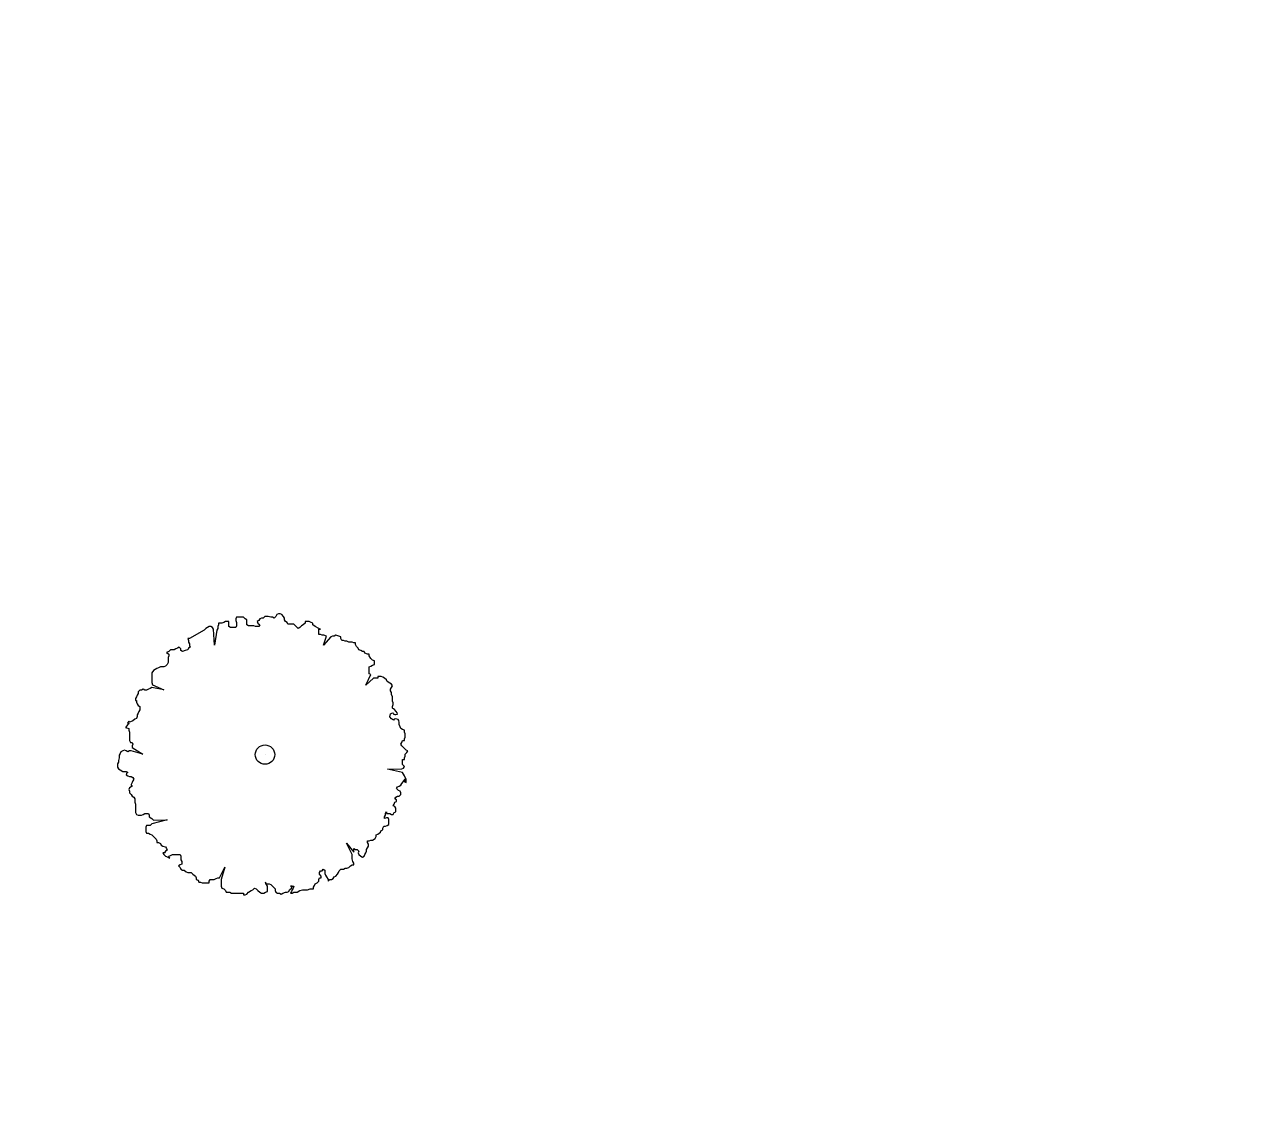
# Model space of a CAD drawing. Extents: x 99089 to 101049, y 99298 to 100905.
# Drawn here: x 100629.9 to 100684.3, y 99899.6 to 99947 of the extents above; entities that cross this region are included whole.
import ezdxf

# ---------------------------------------------------------------- set-up
doc = ezdxf.new("R2010")
doc.units = 0
doc.layers.add('Survey Exist Trees', color=7, linetype='Continuous')

msp = doc.modelspace()

# ---------------------------------------------------------------- linework, layer by layer
at = {"layer": 'Survey Exist Trees'}
for p, q in [((100637.811, 99920.4), (100637.173, 99920.024)), ((100640.487, 99914.935), (100640.487, 99914.935))]:
    msp.add_line(p, q, dxfattribs=at)
for points in [[(100643.446, 99920.137), (100643.37, 99920.099), (100643.047, 99919.732), (100643.183, 99920.137), (100643.07, 99920.175), (100642.995, 99920.175), (100642.92, 99920.212), (100642.845, 99920.212), (100642.845, 99920.287), (100642.845, 99920.363), (100642.845, 99920.438), (100642.92, 99920.438), (100642.845, 99920.475), (100642.694, 99920.551), (100642.582, 99920.626), (100642.582, 99920.701), (100642.506, 99920.739), (100642.431, 99920.776), (100642.356, 99920.776), (100642.244, 99920.776), (100642.244, 99920.701), (100642.168, 99920.626), (100642.093, 99920.588), (100642.018, 99920.513), (100641.943, 99920.475), (100641.83, 99920.588), (100641.755, 99920.663), (100641.68, 99920.663), (100641.567, 99920.663), (100641.492, 99920.663), (100641.455, 99920.739), (100641.38, 99920.776), (100641.342, 99920.851), (100641.342, 99920.927), (100641.304, 99921.002), (100641.229, 99921.077), (100641.154, 99921.115), (100641.079, 99921.115), (100641.004, 99921.077), (100640.966, 99921.002), (100640.891, 99920.927), (100640.816, 99920.964), (100640.741, 99920.964), (100640.628, 99921.002), (100640.553, 99921.002), (100640.478, 99921.002), (100640.403, 99920.927), (100640.328, 99920.927), (100640.253, 99920.889), (100640.215, 99920.814), (100640.14, 99920.776), (100640.178, 99920.701), (100640.253, 99920.626), (100640.215, 99920.551), (100640.14, 99920.551), (100640.065, 99920.551), (100639.99, 99920.588), (100639.915, 99920.588), (100639.84, 99920.588), (100639.764, 99920.588), (100639.689, 99920.626), (100639.689, 99920.701), (100639.689, 99920.776), (100639.689, 99920.851), (100639.614, 99920.889), (100639.539, 99920.964), (100639.464, 99920.964), (100639.389, 99920.964), (100639.314, 99920.964), (100639.238, 99920.964), (100639.201, 99920.889), (100639.201, 99920.814), (100639.238, 99920.739), (100639.238, 99920.663), (100639.238, 99920.588), (100639.201, 99920.513), (100639.126, 99920.513), (100639.051, 99920.513), (100638.976, 99920.513), (100638.9, 99920.551), (100638.9, 99920.626), (100638.9, 99920.701), (100638.9, 99920.776), (100638.825, 99920.776), (100638.75, 99920.776), (100638.675, 99920.739), (100638.6, 99920.701), (100638.525, 99920.701), (100638.45, 99920.701), (100638.45, 99920.626), (100638.412, 99920.551), (100638.412, 99920.475), (100638.375, 99920.4), (100638.273, 99919.732), (100638.224, 99920.438), (100638.187, 99920.513), (100638.112, 99920.551), (100638.036, 99920.551), (100637.961, 99920.513), (100637.886, 99920.475), (100637.811, 99920.4)], [(100637.173, 99920.024), (100637.097, 99920.024), (100637.135, 99919.949), (100637.135, 99919.874), (100637.173, 99919.799), (100637.173, 99919.723), (100637.21, 99919.648), (100637.135, 99919.611), (100637.097, 99919.535), (100636.985, 99919.498), (100636.872, 99919.46), (100636.797, 99919.498), (100636.797, 99919.573), (100636.722, 99919.648), (100636.647, 99919.611), (100636.572, 99919.573), (100636.496, 99919.535), (100636.421, 99919.535), (100636.346, 99919.535), (100636.271, 99919.46), (100636.158, 99919.423), (100636.271, 99919.347), (100636.271, 99919.272), (100636.233, 99919.197), (100636.233, 99919.122), (100636.233, 99919.046), (100636.233, 99918.971), (100636.196, 99918.896), (100636.121, 99918.821), (100636.046, 99918.783), (100635.971, 99918.783), (100635.895, 99918.783), (100635.82, 99918.746), (100635.745, 99918.708), (100635.67, 99918.67), (100635.595, 99918.633), (100635.52, 99918.52), (100635.52, 99918.445), (100635.52, 99918.37), (100635.52, 99918.294), (100635.52, 99918.182), (100635.52, 99918.106), (100635.557, 99917.994), (100636.051, 99917.778), (100635.52, 99917.881), (100635.445, 99917.843), (100635.369, 99917.806), (100635.294, 99917.768)], [(100646.563, 99915.248), (100646.488, 99915.324), (100646.451, 99915.399), (100646.488, 99915.474), (100646.526, 99915.549), (100646.601, 99915.549), (100646.601, 99915.625), (100646.638, 99915.7), (100646.638, 99915.775), (100646.638, 99915.85), (100646.601, 99915.925), (100646.601, 99916.001), (100646.526, 99916.038), (100646.451, 99916.076), (100646.413, 99916.151), (100646.375, 99916.264), (100646.375, 99916.339), (100646.353, 99916.426), (100646.328, 99916.471), (100646.275, 99916.494), (100646.215, 99916.499), (100646.155, 99916.489), (100646.125, 99916.451), (100646.043, 99916.511), (100645.968, 99916.594), (100645.988, 99916.731), (100646.075, 99916.769), (100646.125, 99916.749), (100646.115, 99916.724), (100646.218, 99916.674), (100646.218, 99916.696), (100646.295, 99916.716), (100646.29, 99916.764), (100646.248, 99916.821), (100646.165, 99916.919), (100646.12, 99916.939), (100646.098, 99916.966), (100646.075, 99916.978), (100646.075, 99917.053), (100646.113, 99917.129), (100646.113, 99917.204), (100646.075, 99917.279), (100646.075, 99917.354), (100646.075, 99917.467), (100646.037, 99917.58), (100646.037, 99917.655), (100646, 99917.73), (100646, 99917.806), (100646.037, 99917.881), (100646.075, 99917.956), (100646.037, 99918.031), (100645.962, 99918.069), (100645.85, 99918.144), (100645.812, 99918.219), (100645.737, 99918.294), (100645.662, 99918.332), (100645.587, 99918.37), (100645.512, 99918.37), (100645.436, 99918.37), (100645.436, 99918.294), (100645.324, 99918.294), (100645.249, 99918.294), (100644.908, 99917.989), (100645.136, 99918.445), (100645.061, 99918.482), (100645.061, 99918.558), (100645.061, 99918.633), (100645.061, 99918.708), (100645.061, 99918.783), (100645.136, 99918.821), (100645.211, 99918.858), (100645.286, 99918.896), (100645.286, 99918.971), (100645.286, 99919.046), (100645.211, 99919.084), (100645.136, 99919.159), (100645.061, 99919.272), (100645.061, 99919.347), (100644.986, 99919.347), (100644.873, 99919.385), (100644.835, 99919.46), (100644.76, 99919.46), (100644.685, 99919.498), (100644.61, 99919.535), (100644.572, 99919.611), (100644.497, 99919.686), (100644.46, 99919.761), (100644.46, 99919.836), (100644.385, 99919.836), (100644.31, 99919.874), (100644.234, 99919.874), (100644.159, 99919.874), (100644.084, 99919.911), (100644.009, 99919.911), (100643.934, 99919.949), (100643.859, 99919.949), (100643.821, 99920.024), (100643.821, 99920.099), (100643.596, 99920.175), (100643.521, 99920.137), (100643.446, 99920.137)], [(100635.294, 99917.768), (100635.219, 99917.768), (100635.144, 99917.806), (100635.069, 99917.768), (100634.994, 99917.768), (100634.919, 99917.693), (100634.919, 99917.618), (100634.881, 99917.542), (100634.844, 99917.467), (100634.806, 99917.392), (100634.806, 99917.317), (100634.844, 99917.317), (100634.844, 99917.241), (100634.881, 99917.166), (100634.919, 99917.091), (100634.994, 99917.053), (100634.994, 99916.978), (100634.994, 99916.903), (100634.956, 99916.828), (100634.919, 99916.753), (100634.881, 99916.677), (100634.881, 99916.602), (100634.844, 99916.527), (100634.768, 99916.489), (100634.693, 99916.414), (100634.581, 99916.377), (100634.528, 99916.365), (100634.53, 99916.388), (100634.512, 99916.4), (100634.451, 99916.316), (100634.457, 99916.31), (100634.533, 99916.296), (100634.492, 99916.28), (100634.468, 99916.264), (100634.37, 99916.125), (100634.506, 99916.076), (100634.506, 99916.001), (100634.543, 99915.925), (100634.543, 99915.85), (100634.543, 99915.775), (100634.543, 99915.7), (100634.543, 99915.625), (100634.543, 99915.549), (100634.581, 99915.474), (100634.656, 99915.474), (100634.693, 99915.399), (100634.656, 99915.324), (100634.656, 99915.248), (100635.121, 99914.953), (100634.618, 99915.098), (100634.543, 99915.098), (100634.468, 99915.06), (100634.393, 99915.098), (100634.318, 99915.136), (100634.243, 99915.098), (100634.167, 99915.06), (100634.13, 99914.985), (100634.092, 99914.91), (100634.092, 99914.797), (100634.055, 99914.684), (100634.055, 99914.609), (100634.017, 99914.534), (100634.017, 99914.459), (100634.017, 99914.384), (100634.055, 99914.308), (100634.13, 99914.271), (100634.243, 99914.196), (100634.318, 99914.196), (100634.393, 99914.196), (100634.468, 99914.158), (100634.419, 99914.133), (100634.403, 99914.096), (100634.393, 99914.045), (100634.468, 99914.008), (100634.543, 99913.97), (100634.618, 99913.97), (100634.693, 99913.932), (100634.731, 99913.857), (100634.693, 99913.782), (100634.656, 99913.707), (100634.618, 99913.631), (100634.615, 99913.623), (100634.615, 99913.6), (100634.668, 99913.555), (100634.615, 99913.532), (100634.618, 99913.519), (100634.543, 99913.481), (100634.506, 99913.406), (100634.543, 99913.331), (100634.543, 99913.255), (100634.618, 99913.18), (100634.656, 99913.105), (100634.731, 99913.067), (100634.768, 99912.992), (100634.768, 99912.917), (100634.768, 99912.842), (100634.806, 99912.767), (100634.806, 99912.691), (100634.806, 99912.616), (100634.806, 99912.541), (100634.806, 99912.466)], [(100644.31, 99910.473), (100644.31, 99910.548), (100644.067, 99911.046), (100644.385, 99910.661), (100644.385, 99910.736), (100644.385, 99910.811), (100644.46, 99910.774), (100644.535, 99910.774), (100644.61, 99910.698), (100644.572, 99910.623), (100644.61, 99910.548), (100644.685, 99910.473), (100644.76, 99910.435), (100644.835, 99910.473), (100644.873, 99910.548), (100644.911, 99910.623), (100644.948, 99910.698), (100644.948, 99910.774), (100644.986, 99910.849), (100645.023, 99910.924), (100645.023, 99910.999), (100644.986, 99911.074), (100644.986, 99911.15), (100645.061, 99911.15), (100645.136, 99911.187), (100645.211, 99911.187), (100645.324, 99911.262), (100645.361, 99911.338), (100645.361, 99911.413), (100645.436, 99911.45), (100645.549, 99911.526), (100645.587, 99911.601), (100645.662, 99911.638), (100645.662, 99911.714), (100645.699, 99911.789), (100645.774, 99911.789), (100645.85, 99911.827), (100645.925, 99911.864), (100645.925, 99911.939), (100645.925, 99912.015), (100645.925, 99912.09), (100645.887, 99912.165), (100645.812, 99912.165), (100645.737, 99912.127), (100645.737, 99912.203), (100645.774, 99912.278), (100645.774, 99912.353), (100645.812, 99912.428), (100645.812, 99912.353), (100645.887, 99912.353), (100645.962, 99912.353), (100646.037, 99912.315), (100646.113, 99912.315), (100646.15, 99912.391), (100646.225, 99912.428), (100646.225, 99912.503), (100646.225, 99912.579), (100646.188, 99912.654), (100646.113, 99912.691), (100646.15, 99912.767), (100646.188, 99912.842), (100646.263, 99912.879), (100646.263, 99912.955), (100646.188, 99912.992), (100646.225, 99913.067), (100646.3, 99913.105), (100646.375, 99913.105), (100646.451, 99913.18), (100646.451, 99913.255), (100646.413, 99913.331), (100646.338, 99913.368), (100646.263, 99913.443), (100646.3, 99913.519), (100646.375, 99913.556), (100646.451, 99913.594), (100646.488, 99913.669), (100646.638, 99913.857), (100646.601, 99913.744), (100646.676, 99913.707), (100646.676, 99913.782), (100646.676, 99913.857), (100646.638, 99913.932), (100646.601, 99914.008), (100646.563, 99914.083), (100646.526, 99914.158), (100645.869, 99914.292), (100646.488, 99914.308), (100646.563, 99914.346), (100646.601, 99914.421), (100646.526, 99914.496), (100646.526, 99914.572), (100646.526, 99914.647), (100646.526, 99914.722), (100646.601, 99914.722), (100646.601, 99914.797), (100646.638, 99914.872), (100646.638, 99914.948), (100646.714, 99915.023), (100646.751, 99915.098), (100646.676, 99915.136), (100646.563, 99915.248)], [(100634.806, 99912.466), (100634.806, 99912.391), (100634.844, 99912.315), (100634.919, 99912.278), (100634.994, 99912.278), (100635.069, 99912.278), (100635.144, 99912.315), (100635.219, 99912.353), (100635.294, 99912.353), (100635.369, 99912.353), (100635.407, 99912.278), (100635.407, 99912.203), (100635.52, 99912.127), (100635.595, 99912.052), (100636.201, 99912.068), (100635.52, 99911.902), (100635.445, 99911.827), (100635.369, 99911.827), (100635.294, 99911.827), (100635.257, 99911.751), (100635.257, 99911.676), (100635.257, 99911.563), (100635.294, 99911.488), (100635.369, 99911.488), (100635.445, 99911.45), (100635.52, 99911.413), (100635.632, 99911.3), (100635.708, 99911.225), (100635.745, 99911.15), (100635.745, 99911.074), (100635.82, 99911.074), (100635.895, 99911.037), (100635.933, 99910.962), (100636.008, 99910.924), (100636.121, 99910.886), (100636.158, 99910.811), (100636.196, 99910.736), (100636.121, 99910.698), (100636.083, 99910.623), (100636.008, 99910.623), (100636.046, 99910.548), (100636.121, 99910.473), (100636.233, 99910.435), (100636.309, 99910.398), (100636.271, 99910.473), (100636.346, 99910.51), (100636.421, 99910.548), (100636.496, 99910.548), (100636.572, 99910.548), (100636.647, 99910.548), (100636.759, 99910.548), (100636.797, 99910.473), (100636.797, 99910.398), (100636.797, 99910.322), (100636.834, 99910.247), (100636.834, 99910.134), (100636.759, 99910.097), (100636.684, 99910.059), (100636.759, 99909.984), (100636.797, 99909.909), (100636.872, 99909.871), (100636.947, 99909.871), (100637.022, 99909.796), (100637.097, 99909.758), (100637.173, 99909.758), (100637.248, 99909.758), (100637.323, 99909.683), (100637.435, 99909.608), (100637.473, 99909.533), (100637.473, 99909.457), (100637.548, 99909.42), (100637.586, 99909.345), (100637.661, 99909.345), (100637.736, 99909.307), (100637.811, 99909.307), (100637.924, 99909.307), (100638.036, 99909.307), (100638.036, 99909.382), (100638.074, 99909.457), (100638.149, 99909.457), (100638.262, 99909.457), (100638.337, 99909.495), (100638.412, 99909.533), (100638.487, 99909.533), (100638.723, 99909.994), (100638.562, 99909.457), (100638.562, 99909.382), (100638.562, 99909.307), (100638.562, 99909.232), (100638.562, 99909.157), (100638.6, 99909.081), (100638.675, 99909.044), (100638.75, 99908.969), (100638.788, 99908.893), (100638.863, 99908.893), (100638.938, 99908.893), (100639.013, 99908.856), (100639.088, 99908.856), (100639.163, 99908.856), (100639.238, 99908.856), (100639.314, 99908.856)], [(100639.314, 99908.856), (100639.389, 99908.856), (100639.464, 99908.856), (100639.539, 99908.856), (100639.539, 99908.781), (100639.614, 99908.781), (100639.689, 99908.818), (100639.764, 99908.893), (100639.877, 99908.969), (100639.952, 99909.006), (100640.027, 99909.081), (100640.102, 99909.044), (100640.178, 99908.969), (100640.253, 99908.893), (100640.328, 99908.856), (100640.441, 99908.856), (100640.516, 99908.893), (100640.591, 99908.931), (100640.591, 99908.931), (100640.591, 99909.044), (100640.591, 99909.157), (100640.553, 99909.232), (100640.516, 99909.345), (100640.516, 99909.269), (100640.591, 99909.269), (100640.666, 99909.269), (100640.741, 99909.232), (100640.854, 99909.119), (100640.929, 99909.044), (100640.929, 99908.969), (100640.966, 99908.893), (100641.042, 99908.856), (100641.117, 99908.856), (100641.192, 99908.818), (100641.267, 99908.856), (100641.38, 99908.893), (100641.455, 99908.893), (100641.53, 99908.931), (100641.567, 99909.006), (100641.643, 99909.081), (100641.68, 99909.157), (100641.605, 99909.157), (100641.68, 99909.157), (100641.755, 99909.157), (100641.718, 99909.081), (100641.68, 99909.006), (100641.643, 99908.931), (100641.605, 99908.856), (100641.68, 99908.856), (100641.755, 99908.893), (100641.83, 99908.893), (100641.905, 99908.893), (100642.018, 99908.969), (100642.131, 99909.006), (100642.206, 99909.006), (100642.281, 99909.006), (100642.356, 99909.006), (100642.469, 99909.044), (100642.544, 99909.044), (100642.619, 99909.044), (100642.619, 99909.119), (100642.657, 99909.194), (100642.694, 99909.269), (100642.769, 99909.307), (100642.845, 99909.382), (100642.845, 99909.457), (100642.882, 99909.533), (100642.957, 99909.533), (100642.957, 99909.608), (100642.882, 99909.683), (100642.882, 99909.758), (100642.92, 99909.834), (100642.995, 99909.834), (100643.032, 99909.909), (100643.107, 99909.871), (100643.107, 99909.796), (100643.107, 99909.721), (100643.145, 99909.645), (100643.183, 99909.57), (100643.258, 99909.457), (100643.258, 99909.382), (100643.333, 99909.457), (100643.408, 99909.457), (100643.483, 99909.495), (100643.521, 99909.57), (100643.596, 99909.608), (100643.671, 99909.683), (100643.709, 99909.758), (100643.746, 99909.834), (100643.821, 99909.909), (100643.934, 99909.909), (100644.009, 99909.946), (100644.084, 99909.946), (100644.159, 99909.984), (100644.234, 99910.059), (100644.31, 99910.097), (100644.385, 99910.097), (100644.385, 99910.172), (100644.347, 99910.247), (100644.31, 99910.36), (100644.31, 99910.473)]]:
    msp.add_lwpolyline(points, dxfattribs=at)
msp.add_circle((100640.487, 99914.935), 0.425, dxfattribs=at)
msp.add_spline([(100952.566, 99603.58), (100952.566, 99653.419), (100928.923, 99689.743), (100899.368, 99717.62), (100871.503, 99745.497), (100859.681, 99772.528), (100859.681, 99791.113), (100851.237, 99840.108), (100841.104, 99859.537), (100797.195, 99911.067), (100756.664, 99941.477), (100672.223, 99984.559), (100638.447, 100011.591), (100619.87, 100011.591), (100619.87, 99995.541), (100601.293, 99995.541), (100572.583, 99987.094), (100549.784, 99978.646), (100514.319, 99978.646), (100504.187, 100000.609), (100504.187, 100031.02), (100504.187, 100052.984), (100504.187, 100102.824), (100488.143, 100145.905), (100463.655, 100181.385), (100478.481, 100209.01), (100515.016, 100209.01), (100542.418, 100209.01), (100558.797, 100213.744), (100558.797, 100251.271), (100596.079, 100274.114), (100629.189, 100274.114), (100648.599, 100243.275), (100681.709, 100215.863), (100715.961, 100230.711), (100731.945, 100280.967), (100715.961, 100304.953), (100715.961, 100333.508)], degree=3, dxfattribs=at)

doc.saveas('drawing.dxf')
